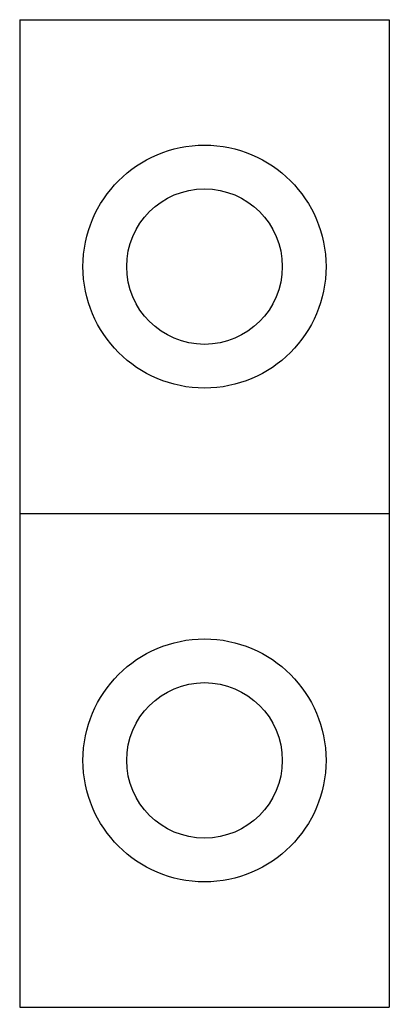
# Model space of a CAD drawing. Extents: x -1.9 to 1.9, y -7.6 to 2.5.
import ezdxf

# ---------------------------------------------------------------- set-up
doc = ezdxf.new("R2010")
doc.units = 0
doc.layers.add('粗实线层', color=7, linetype='CONTINUOUS')
doc.layers.add('细实线层', color=7, linetype='CONTINUOUS')

msp = doc.modelspace()

# ---------------------------------------------------------------- linework, layer by layer
at = {"layer": '粗实线层'}
for p, q in [((-1.9, 2.54), (1.9, 2.54)), ((-1.9, 2.54), (-1.9, -7.62)), ((1.9, 2.54), (1.9, -7.62)), ((-1.9, -2.54), (1.9, -2.54)), ((-1.9, -7.62), (1.9, -7.62))]:
    msp.add_line(p, q, dxfattribs=at)
at = {"layer": '细实线层'}
for centre, radius in [((0, 0), 1.25), ((0, 0), 0.8), ((0, -5.08), 1.25), ((0, -5.08), 0.8)]:
    msp.add_circle(centre, radius, dxfattribs=at)

doc.saveas('drawing.dxf')
